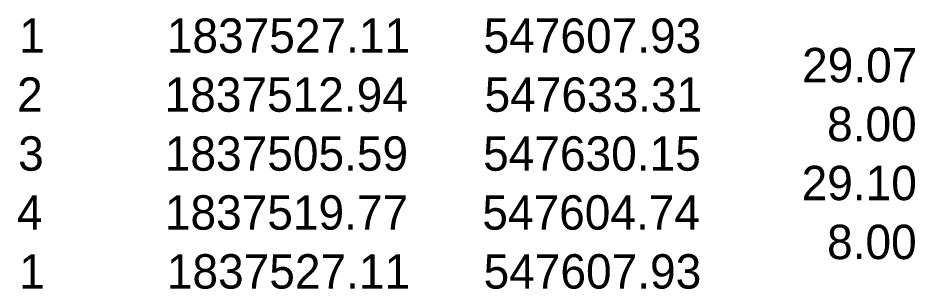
# Model space of a CAD drawing. Extents: x 547267 to 547985, y 1837257 to 1837592.
# Drawn here: x 547266.78 to 547303.99, y 1837257.08 to 1837268.34 of the extents above; entities that cross this region are included whole.
import ezdxf

# ---------------------------------------------------------------- set-up
doc = ezdxf.new("R2010")
doc.units = 0
doc.layers.add('Level 53', color=7, linetype='Continuous')

msp = doc.modelspace()

# ---------------------------------------------------------------- texts
at = {"layer": 'Level 53'}
for s, height, p in [('1837527.11', 1.4285, (547272.955, 1837266.895)), ('547607.93', 1.4285, (547286.094, 1837266.895)), ('1', 1.429, (547266.829, 1837266.895)), ('29.07', 1.4285, (547299.306, 1837265.671)), ('2', 1.429, (547266.743, 1837264.446)), ('1837512.94', 1.4285, (547272.862, 1837264.446)), ('547633.31', 1.4285, (547286.135, 1837264.446)), ('8.00', 1.4285, (547300.342, 1837263.222)), ('3', 1.429, (547266.787, 1837261.997)), ('1837505.59', 1.4285, (547272.871, 1837261.997)), ('547630.15', 1.4285, (547286.075, 1837261.997)), ('29.10', 1.4285, (547299.286, 1837260.773)), ('4', 1.429, (547266.736, 1837259.548)), ('1837519.77', 1.4285, (547272.873, 1837259.548)), ('547604.74', 1.4285, (547286.042, 1837259.548)), ('8.00', 1.4285, (547300.342, 1837258.324)), ('1', 1.429, (547266.829, 1837257.1)), ('1837527.11', 1.4285, (547272.955, 1837257.1)), ('547607.93', 1.4285, (547286.094, 1837257.1))]:
    msp.add_text(s, height=height, dxfattribs=at).set_placement(p)

doc.saveas('drawing.dxf')
